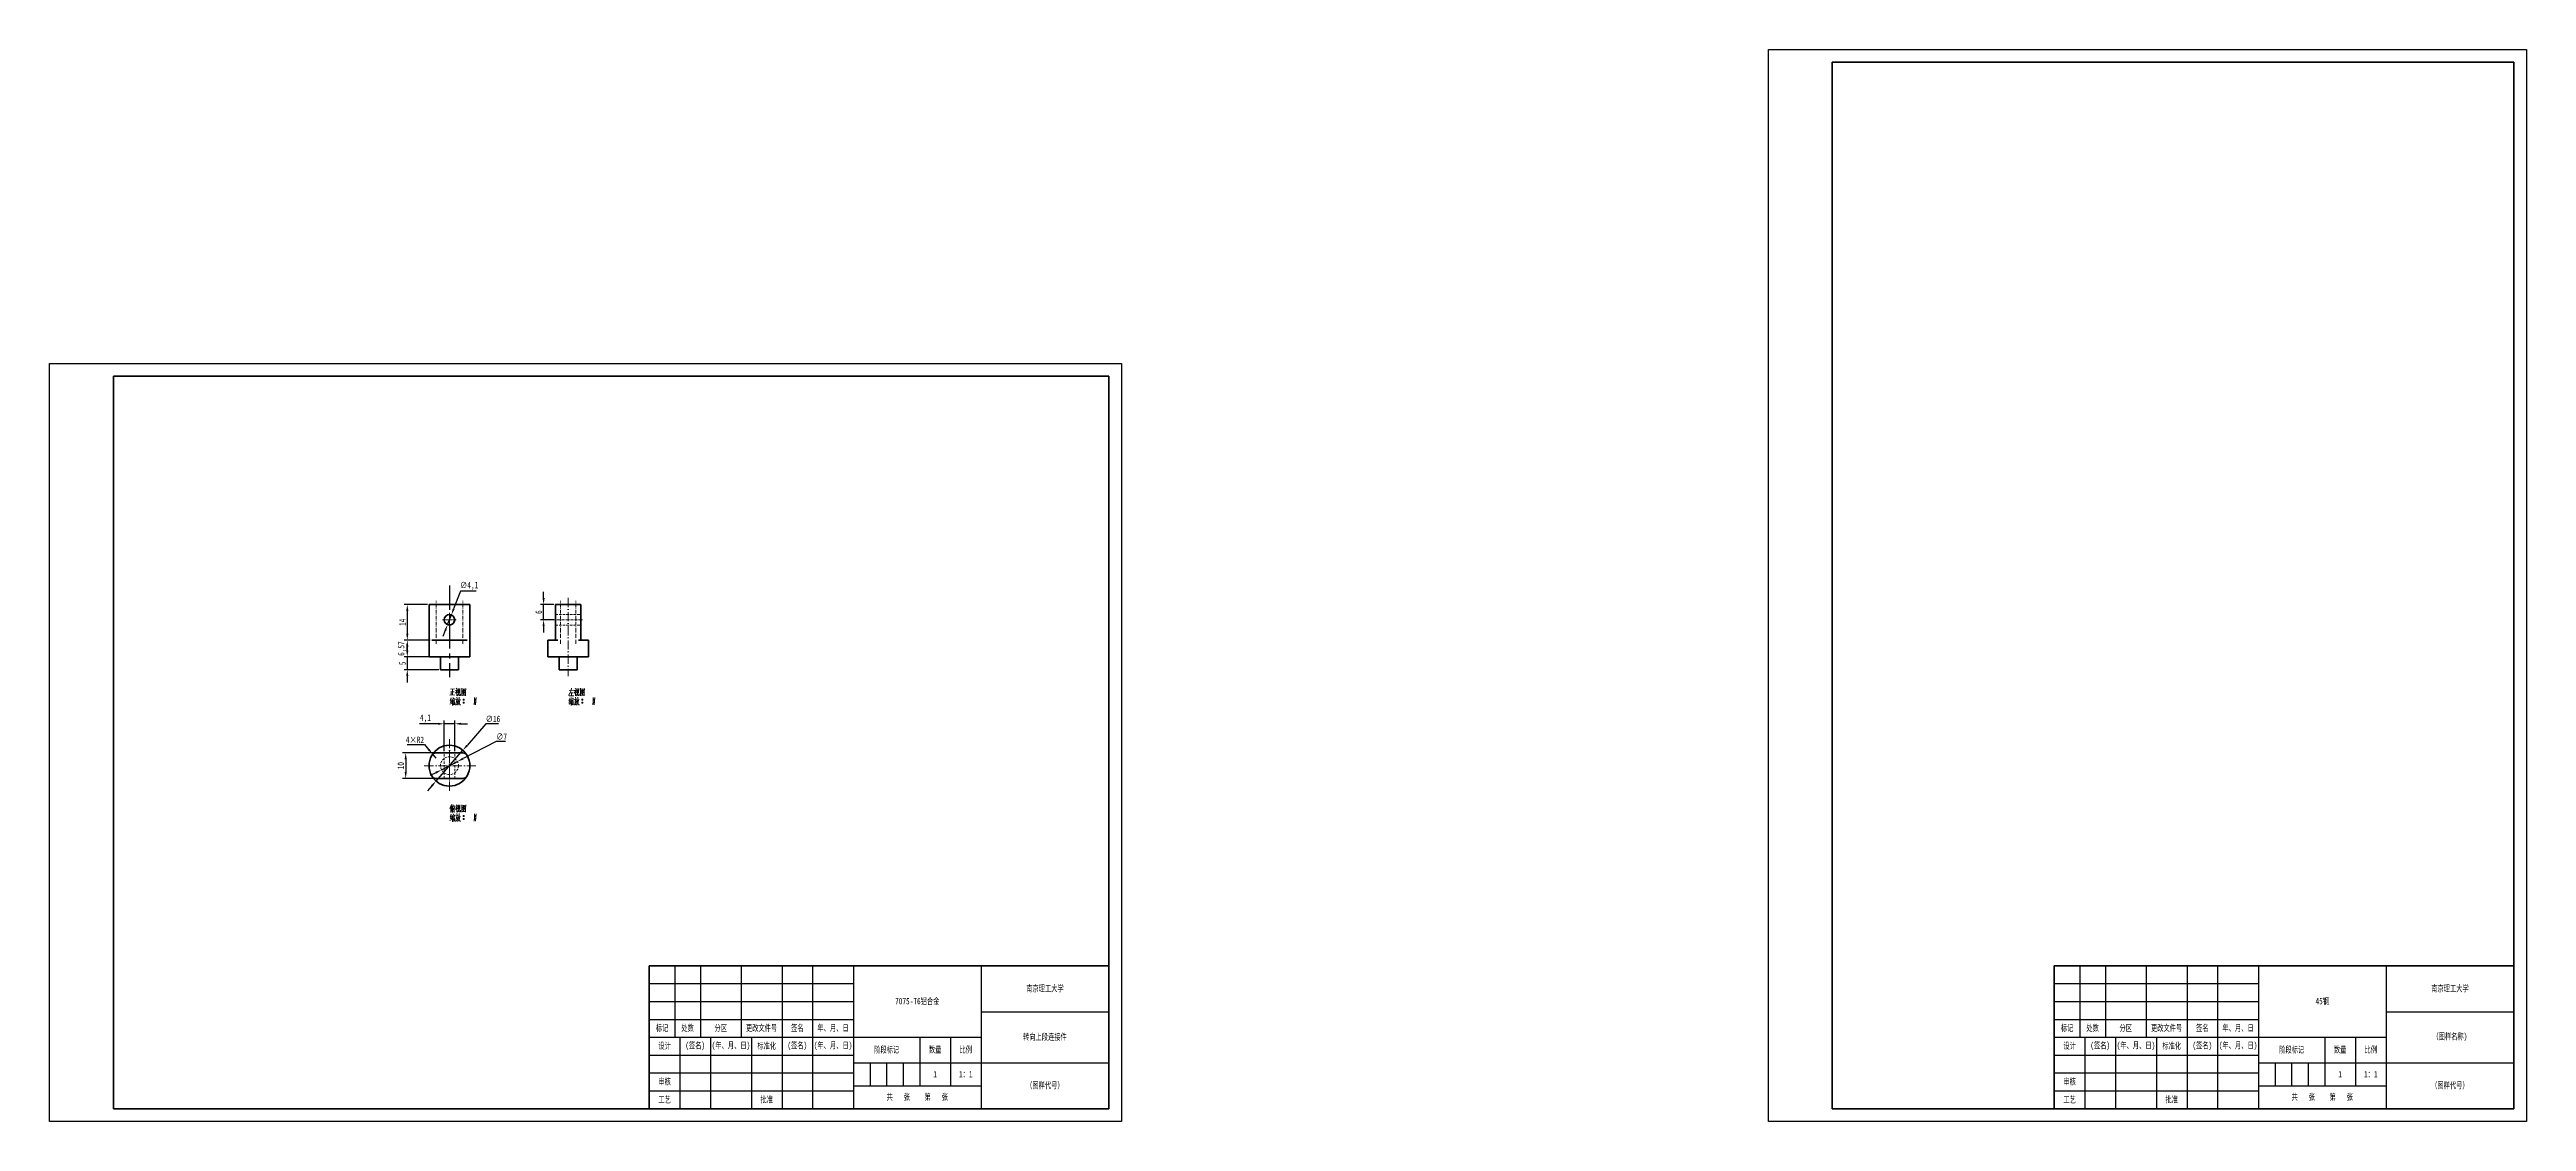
# Model space of a CAD drawing. Header units: millimetres. Extents: x 1050 to 2021, y 766 to 1186.
import ezdxf

# ---------------------------------------------------------------- set-up
doc = ezdxf.new("R2010")
doc.units = ezdxf.units.MM
doc.header["$LTSCALE"] = 0.3
for name, pattern in [('CENTER', [50.8, 31.75, -6.35, 6.35, -6.35]), ('DASHDOT', [18.5, 12, -3, 0.5, -3]), ('DASHED', [19.05, 12.7, -6.35])]:
    doc.linetypes.add(name, pattern=pattern)
for name, color, linetype, lineweight in [('尺寸线', 3, 'Continuous', 25), ('粗实线', 7, 'Continuous', 50), ('细实线', 7, 'Continuous', 25), ('细文本', 7, 'Continuous', 25), ('细点画线', 1, 'CENTER', 25), ('虚线', 2, 'DASHED', 25)]:
    doc.layers.add(name, color=color, linetype=linetype, lineweight=lineweight)
doc.styles.add('NUT Standard', font='simfang.ttf', dxfattribs={"width": 0.7, "height": 2.5})
doc.dimstyles.new('NUT Standard', dxfattribs={"dimtxt": 2.5, "dimasz": 2.5, "dimexe": 1.25, "dimexo": 0.625, "dimtad": 1, "dimtoh": 1, "dimtxsty": 'NUT Standard', "dimcen": 2.5, "dimadec": 0, "dimazin": 0, "dimtfac": 1, "dimtmove": 0, "dimatfit": 3, "dimfxl": 1, "dimarcsym": 0})

# ---------------------------------------------------------------- blocks, each defined once
blk = doc.blocks.new('*D5')
at = {"layer": 'Defpoints', "color": 0, "transparency": 16777216}
for p in [(1190.22, 942.62), (1203.24, 947.62), (1203.24, 942.62)]:
    blk.add_point(p, dxfattribs=at)
at = {"layer": '尺寸线', "color": 0, "lineweight": -2, "transparency": 16777216}
for p, q in [((1190.22, 950.12), (1190.22, 952.62)), ((1202.61, 947.62), (1188.97, 947.62)), ((1202.61, 942.62), (1188.97, 942.62)), ((1190.22, 947.62), (1190.22, 942.62)), ((1190.22, 940.12), (1190.22, 937.62))]:
    blk.add_line(p, q, dxfattribs=at)
at = {"layer": '尺寸线', "color": 0, "transparency": 16777216}
for points in [[(1189.8, 950.12), (1190.63, 950.12), (1190.22, 947.62)], [(1189.8, 940.12), (1190.63, 940.12), (1190.22, 942.62)]]:
    blk.add_solid(points, dxfattribs=at)
at = {"layer": '尺寸线', "color": 0, "transparency": 16777216, "insert": (1188.33, 945.12), "char_height": 2.5, "attachment_point": 5, "rotation": 90, "style": 'NUT Standard'}
blk.add_mtext('5', dxfattribs=at)
blk = doc.blocks.new('*D6')
at = {"layer": 'Defpoints', "color": 0, "transparency": 16777216}
for p in [(1199.81, 954.19), (1190.22, 947.62), (1199.81, 947.62)]:
    blk.add_point(p, dxfattribs=at)
at = {"layer": '尺寸线', "color": 0, "lineweight": -2, "transparency": 16777216}
for p, q in [((1199.18, 954.19), (1188.97, 954.19)), ((1190.22, 951.69), (1190.22, 950.12)), ((1199.18, 947.62), (1188.97, 947.62))]:
    blk.add_line(p, q, dxfattribs=at)
at = {"layer": '尺寸线', "color": 0, "transparency": 16777216}
for points in [[(1189.8, 951.69), (1190.63, 951.69), (1190.22, 954.19)], [(1189.8, 950.12), (1190.63, 950.12), (1190.22, 947.62)]]:
    blk.add_solid(points, dxfattribs=at)
at = {"layer": '尺寸线', "color": 0, "transparency": 16777216, "insert": (1188.15, 950.9), "char_height": 2.5, "attachment_point": 5, "rotation": 90, "style": 'NUT Standard'}
blk.add_mtext('6,57', dxfattribs=at)
blk = doc.blocks.new('*D7')
at = {"layer": 'Defpoints', "color": 0, "transparency": 16777216}
for p in [(1198.74, 968.19), (1190.22, 954.19), (1198.74, 954.19)]:
    blk.add_point(p, dxfattribs=at)
at = {"layer": '尺寸线', "color": 0, "lineweight": -2, "transparency": 16777216}
for p, q in [((1198.11, 968.19), (1188.97, 968.19)), ((1190.22, 965.69), (1190.22, 956.69)), ((1198.11, 954.19), (1188.97, 954.19))]:
    blk.add_line(p, q, dxfattribs=at)
at = {"layer": '尺寸线', "color": 0, "transparency": 16777216}
for points in [[(1189.8, 965.69), (1190.63, 965.69), (1190.22, 968.19)], [(1189.8, 956.69), (1190.63, 956.69), (1190.22, 954.19)]]:
    blk.add_solid(points, dxfattribs=at)
at = {"layer": '尺寸线', "color": 0, "transparency": 16777216, "insert": (1188.34, 961.19), "char_height": 2.5, "attachment_point": 5, "rotation": 90, "style": 'NUT Standard'}
blk.add_mtext('14', dxfattribs=at)
blk = doc.blocks.new('*D8')
at = {"layer": 'Defpoints', "color": 0, "transparency": 16777216}
for p in [(1207.48, 964.1), (1206, 960.28)]:
    blk.add_point(p, dxfattribs=at)
at = {"layer": '尺寸线', "color": 0, "lineweight": -2, "transparency": 16777216}
for p, q in [((1211.07, 973.38), (1208.38, 966.43)), ((1217.2, 973.38), (1211.07, 973.38)), ((1206, 960.28), (1207.48, 964.1)), ((1205.09, 957.95), (1204.19, 955.61))]:
    blk.add_line(p, q, dxfattribs=at)
at = {"layer": '尺寸线', "color": 0, "transparency": 16777216}
for points in [[(1207.99, 966.58), (1208.77, 966.28), (1207.48, 964.1)], [(1204.71, 958.1), (1205.48, 957.8), (1206, 960.28)]]:
    blk.add_solid(points, dxfattribs=at)
at = {"layer": '尺寸线', "color": 0, "transparency": 16777216, "insert": (1214.45, 975.47), "char_height": 2.5, "attachment_point": 5, "style": 'NUT Standard'}
blk.add_mtext('∅4,1', dxfattribs=at)
blk = doc.blocks.new('*D9')
at = {"layer": 'Defpoints', "color": 0, "transparency": 16777216}
for p in [(1243.62, 968.19), (1248.24, 968.19), (1248.24, 962.19)]:
    blk.add_point(p, dxfattribs=at)
at = {"layer": '尺寸线', "color": 0, "lineweight": -2, "transparency": 16777216}
for p, q in [((1243.62, 970.69), (1243.62, 973.19)), ((1247.62, 968.19), (1242.37, 968.19)), ((1247.62, 962.19), (1242.37, 962.19)), ((1243.62, 962.19), (1243.62, 968.19)), ((1243.62, 959.69), (1243.62, 957.19))]:
    blk.add_line(p, q, dxfattribs=at)
at = {"layer": '尺寸线', "color": 0, "transparency": 16777216}
for points in [[(1243.2, 970.69), (1244.04, 970.69), (1243.62, 968.19)], [(1243.2, 959.69), (1244.04, 959.69), (1243.62, 962.19)]]:
    blk.add_solid(points, dxfattribs=at)
at = {"layer": '尺寸线', "color": 0, "transparency": 16777216, "insert": (1241.73, 965.19), "char_height": 2.5, "attachment_point": 5, "rotation": 90, "style": 'NUT Standard'}
blk.add_mtext('6', dxfattribs=at)
blk = doc.blocks.new('*D10')
at = {"layer": 'Defpoints', "color": 0, "transparency": 16777216}
for p in [(1211.99, 911.05), (1201.48, 898.99)]:
    blk.add_point(p, dxfattribs=at)
at = {"layer": '尺寸线', "color": 0, "lineweight": -2, "transparency": 16777216}
for p, q in [((1220.98, 921.37), (1213.63, 912.94)), ((1225.97, 921.37), (1220.98, 921.37)), ((1201.48, 898.99), (1211.99, 911.05)), ((1199.84, 897.11), (1198.2, 895.22))]:
    blk.add_line(p, q, dxfattribs=at)
at = {"layer": '尺寸线', "color": 0, "transparency": 16777216}
for points in [[(1213.32, 913.21), (1213.95, 912.67), (1211.99, 911.05)], [(1199.52, 897.38), (1200.15, 896.83), (1201.48, 898.99)]]:
    blk.add_solid(points, dxfattribs=at)
at = {"layer": '尺寸线', "color": 0, "transparency": 16777216, "insert": (1223.79, 923.34), "char_height": 2.5, "attachment_point": 5, "style": 'NUT Standard'}
blk.add_mtext('∅16', dxfattribs=at)
blk = doc.blocks.new('*D11')
at = {"layer": 'Defpoints', "color": 0, "transparency": 16777216}
for p in [(1203.63, 903.42), (1209.85, 906.63)]:
    blk.add_point(p, dxfattribs=at)
at = {"layer": '尺寸线', "color": 0, "lineweight": -2, "transparency": 16777216}
for p, q in [((1225.01, 914.47), (1212.07, 907.78)), ((1228.7, 914.47), (1225.01, 914.47)), ((1203.63, 903.42), (1209.85, 906.63)), ((1201.41, 902.27), (1199.19, 901.12))]:
    blk.add_line(p, q, dxfattribs=at)
at = {"layer": '尺寸线', "color": 0, "transparency": 16777216}
for points in [[(1201.21, 902.64), (1201.6, 901.9), (1203.63, 903.42)], [(1211.87, 908.15), (1212.26, 907.41), (1209.85, 906.63)]]:
    blk.add_solid(points, dxfattribs=at)
at = {"layer": '尺寸线', "color": 0, "transparency": 16777216, "insert": (1227.17, 916.43), "char_height": 2.5, "attachment_point": 5, "style": 'NUT Standard'}
blk.add_mtext('∅7', dxfattribs=at)
blk = doc.blocks.new('*D12')
at = {"layer": 'Defpoints', "color": 0, "transparency": 16777216}
for p in [(1204.69, 921.43), (1204.69, 910.02), (1208.79, 910.02)]:
    blk.add_point(p, dxfattribs=at)
at = {"layer": '尺寸线', "color": 0, "lineweight": -2, "transparency": 16777216}
for p, q in [((1204.69, 910.65), (1204.69, 922.68)), ((1208.79, 910.65), (1208.79, 922.68)), ((1202.19, 921.43), (1194.95, 921.43)), ((1208.79, 921.43), (1204.69, 921.43)), ((1211.29, 921.43), (1213.79, 921.43))]:
    blk.add_line(p, q, dxfattribs=at)
at = {"layer": '尺寸线', "color": 0, "transparency": 16777216}
for points in [[(1202.19, 921.85), (1202.19, 921.02), (1204.69, 921.43)], [(1211.29, 921.85), (1211.29, 921.02), (1208.79, 921.43)]]:
    blk.add_solid(points, dxfattribs=at)
at = {"layer": '尺寸线', "color": 0, "transparency": 16777216, "insert": (1197.32, 923.5), "char_height": 2.5, "attachment_point": 5, "style": 'NUT Standard'}
blk.add_mtext('4,1', dxfattribs=at)
blk = doc.blocks.new('*D13')
at = {"layer": 'Defpoints', "color": 0, "transparency": 16777216}
for p in [(1200.22, 909.52), (1201.54, 908.02)]:
    blk.add_point(p, dxfattribs=at)
at = {"layer": '尺寸线', "color": 0, "lineweight": -2, "transparency": 16777216}
for p, q in [((1190.14, 913.28), (1196.92, 913.28)), ((1196.92, 913.28), (1198.57, 911.4)), ((1201.54, 908.02), (1200.22, 909.52))]:
    blk.add_line(p, q, dxfattribs=at)
at = {"layer": '尺寸线', "color": 0, "transparency": 16777216}
blk.add_solid([(1198.88, 911.68), (1198.25, 911.13), (1200.22, 909.52)], dxfattribs=at)
at = {"layer": '尺寸线', "color": 0, "transparency": 16777216, "insert": (1193.22, 915.15), "char_height": 2.5, "attachment_point": 5, "style": 'NUT Standard'}
blk.add_mtext('4×R2', dxfattribs=at)
blk = doc.blocks.new('*D14')
at = {"layer": 'Defpoints', "color": 0, "transparency": 16777216}
for p in [(1206.74, 910.02), (1189.59, 900.02), (1206.74, 900.02)]:
    blk.add_point(p, dxfattribs=at)
at = {"layer": '尺寸线', "color": 0, "lineweight": -2, "transparency": 16777216}
for p, q in [((1206.11, 910.02), (1188.34, 910.02)), ((1189.59, 907.52), (1189.59, 902.52)), ((1206.11, 900.02), (1188.34, 900.02))]:
    blk.add_line(p, q, dxfattribs=at)
at = {"layer": '尺寸线', "color": 0, "transparency": 16777216}
for points in [[(1189.17, 907.52), (1190.01, 907.52), (1189.59, 910.02)], [(1189.17, 902.52), (1190.01, 902.52), (1189.59, 900.02)]]:
    blk.add_solid(points, dxfattribs=at)
at = {"layer": '尺寸线', "color": 0, "transparency": 16777216, "insert": (1187.7, 905.02), "char_height": 2.5, "attachment_point": 5, "rotation": 90, "style": 'NUT Standard'}
blk.add_mtext('10', dxfattribs=at)

msp = doc.modelspace()

# ---------------------------------------------------------------- linework, layer by layer
for p, q in [((1723.555, 765.619), (1723.555, 1185.619)), ((1723.555, 1185.619), (2020.555, 1185.619)), ((2020.555, 1185.619), (2020.555, 765.619)), ((1050.042, 1062.619), (1470.042, 1062.619)), ((1050.042, 765.619), (1050.042, 1062.619)), ((1470.042, 1062.619), (1470.042, 765.619)), ((2015.555, 854.619), (2015.555, 770.619)), ((1470.042, 765.619), (1050.042, 765.619)), ((2020.555, 765.619), (1723.555, 765.619))]:
    msp.add_line(p, q)
at = {"color": 7, "lineweight": 35}
for p, q in [((1199.808, 968.19), (1198.736, 968.19)), ((1198.736, 954.19), (1198.736, 968.19)), ((1201.54, 968.19), (1199.808, 968.19)), ((1211.932, 968.19), (1201.54, 968.19)), ((1213.664, 968.19), (1211.932, 968.19)), ((1214.736, 968.19), (1213.664, 968.19)), ((1214.736, 954.19), (1214.736, 968.19)), ((1248.241, 954.19), (1248.241, 968.19)), ((1249.241, 968.19), (1248.241, 968.19)), ((1257.241, 968.19), (1249.241, 968.19)), ((1258.241, 968.19), (1257.241, 968.19)), ((1258.241, 954.19), (1258.241, 968.19)), ((1198.736, 954.19), (1198.736, 947.617)), ((1199.808, 954.19), (1213.664, 954.19)), ((1214.736, 954.19), (1214.736, 947.617)), ((1245.241, 954.19), (1249.241, 954.19)), ((1245.241, 947.617), (1245.241, 954.19)), ((1257.241, 954.19), (1261.241, 954.19)), ((1261.241, 947.617), (1261.241, 954.19)), ((1214.736, 947.617), (1198.736, 947.617)), ((1203.236, 947.617), (1203.236, 942.617)), ((1203.236, 942.617), (1210.236, 942.617)), ((1210.236, 947.617), (1210.236, 942.617)), ((1253.241, 947.617), (1245.241, 947.617)), ((1249.741, 947.617), (1249.741, 942.617)), ((1249.741, 942.617), (1253.241, 942.617)), ((1261.241, 947.617), (1253.241, 947.617)), ((1253.241, 942.617), (1256.741, 942.617)), ((1256.741, 947.617), (1256.741, 942.617)), ((1211.932, 910.022), (1201.54, 910.022)), ((1211.932, 900.022), (1201.54, 900.022))]:
    msp.add_line(p, q, dxfattribs=at)
at = {"color": 7, "lineweight": 13}
for points in [[(1206.911, 932.642), (1208.871, 932.747)], [(1207.191, 935.057), (1208.696, 935.127)], [(1207.471, 934.252), (1207.471, 932.677)], [(1207.961, 935.057), (1207.961, 933.902), (1207.961, 932.712)], [(1207.961, 933.937), (1208.591, 934.007)], [(1208.171, 931.767), (1208.346, 931.382)], [(1209.781, 934.672), (1209.606, 934.182), (1209.116, 933.447)], [(1209.151, 934.462), (1209.711, 934.532)], [(1209.431, 935.337), (1209.711, 934.917)], [(1209.606, 934.182), (1209.606, 932.397)], [(1209.606, 934.007), (1209.921, 933.692)], [(1209.641, 931.837), (1209.746, 931.277)], [(1209.711, 932.397), (1209.991, 932.677)], [(1209.991, 932.677), (1210.236, 933.027)], [(1210.201, 935.302), (1210.201, 933.622)], [(1210.866, 935.127), (1210.201, 935.057)], [(1210.411, 933.657), (1210.236, 933.027)], [(1210.516, 934.707), (1210.411, 933.657)], [(1210.551, 931.872), (1210.481, 931.137)], [(1210.551, 932.677), (1210.551, 933.762)], [(1210.691, 932.572), (1210.551, 932.677)], [(1211.111, 932.572), (1210.691, 932.572)], [(1210.796, 933.552), (1210.866, 935.232)], [(1211.111, 933.202), (1211.111, 932.572)], [(1211.636, 935.337), (1211.636, 933.867), (1211.636, 932.362)], [(1211.636, 935.302), (1211.636, 933.902), (1211.636, 932.502)], [(1213.106, 935.162), (1211.636, 935.022)], [(1211.636, 932.607), (1213.001, 932.712)], [(1211.706, 933.412), (1212.196, 933.832)], [(1212.406, 934.882), (1211.846, 934.077)], [(1212.161, 934.322), (1212.861, 933.587)], [(1212.161, 933.237), (1212.511, 932.852)], [(1212.196, 934.532), (1212.651, 934.602)], [(1212.196, 933.832), (1212.406, 934.112)], [(1212.266, 933.622), (1212.511, 933.342)], [(1212.406, 934.112), (1212.756, 934.742)], [(1212.861, 933.587), (1213.036, 933.622)], [(1213.071, 932.432), (1213.071, 932.537), (1213.001, 932.712)], [(1213.071, 932.537), (1213.071, 933.902), (1213.106, 935.302)], [(1216.606, 931.697), (1216.501, 930.297), (1216.396, 928.897)], [(1217.201, 931.697), (1217.096, 930.297), (1216.991, 928.897)], [(1253.941, 933.447), (1253.381, 932.572)], [(1253.591, 934.427), (1255.411, 934.567)], [(1253.696, 932.327), (1255.411, 932.432)], [(1254.396, 934.497), (1253.941, 933.447)], [(1254.081, 933.517), (1255.166, 933.622)], [(1254.606, 935.442), (1254.396, 934.497)], [(1254.606, 933.552), (1254.571, 932.362)], [(1254.676, 931.767), (1254.851, 931.382)], [(1256.286, 934.672), (1256.111, 934.182), (1255.621, 933.447)], [(1255.656, 934.462), (1256.216, 934.532)], [(1255.936, 935.337), (1256.216, 934.917)], [(1256.111, 934.182), (1256.111, 932.397)], [(1256.111, 934.007), (1256.426, 933.692)], [(1256.146, 931.837), (1256.251, 931.277)], [(1256.216, 932.397), (1256.496, 932.677)], [(1256.496, 932.677), (1256.741, 933.027)], [(1256.706, 935.302), (1256.706, 933.622)], [(1257.371, 935.127), (1256.706, 935.057)], [(1256.916, 933.657), (1256.741, 933.027)], [(1257.021, 934.707), (1256.916, 933.657)], [(1257.056, 931.872), (1256.986, 931.137)], [(1257.056, 932.677), (1257.056, 933.762)], [(1257.196, 932.572), (1257.056, 932.677)], [(1257.616, 932.572), (1257.196, 932.572)], [(1257.301, 933.552), (1257.371, 935.232)], [(1257.616, 933.202), (1257.616, 932.572)], [(1258.141, 935.337), (1258.141, 933.867), (1258.141, 932.362)], [(1258.141, 935.302), (1258.141, 933.902), (1258.141, 932.502)], [(1259.611, 935.162), (1258.141, 935.022)], [(1258.141, 932.607), (1259.506, 932.712)], [(1258.211, 933.412), (1258.701, 933.832)], [(1258.911, 934.882), (1258.351, 934.077)], [(1258.666, 934.322), (1259.366, 933.587)], [(1258.666, 933.237), (1259.016, 932.852)], [(1258.701, 934.532), (1259.156, 934.602)], [(1258.701, 933.832), (1258.911, 934.112)], [(1258.771, 933.622), (1259.016, 933.342)], [(1258.911, 934.112), (1259.261, 934.742)], [(1259.366, 933.587), (1259.541, 933.622)], [(1259.576, 932.432), (1259.576, 932.537), (1259.506, 932.712)], [(1259.576, 932.537), (1259.576, 933.902), (1259.611, 935.302)], [(1263.111, 931.697), (1263.006, 930.297), (1262.901, 928.897)], [(1263.706, 931.697), (1263.601, 930.297), (1263.496, 928.897)], [(1206.946, 929.142), (1207.646, 929.527)], [(1207.401, 930.577), (1206.981, 930.437)], [(1207.471, 931.592), (1207.016, 930.507)], [(1207.051, 929.807), (1207.576, 929.982)], [(1207.541, 930.822), (1207.086, 929.807)], [(1207.856, 930.297), (1207.541, 929.807)], [(1207.786, 931.277), (1207.681, 930.717)], [(1207.786, 931.137), (1208.836, 931.277)], [(1208.031, 930.857), (1207.856, 930.297)], [(1207.891, 930.367), (1207.891, 928.652)], [(1208.101, 930.577), (1208.801, 930.682)], [(1208.171, 930.157), (1208.206, 928.757)], [(1208.171, 930.052), (1208.696, 930.122)], [(1208.206, 929.492), (1208.591, 929.562)], [(1208.661, 929.002), (1208.241, 928.932)], [(1208.416, 930.612), (1208.346, 930.052)], [(1208.731, 930.227), (1208.661, 928.827)], [(1208.871, 931.382), (1208.731, 930.927)], [(1209.641, 930.997), (1209.536, 930.087), (1209.431, 929.667), (1209.116, 928.792)], [(1209.151, 930.927), (1210.201, 931.067)], [(1209.956, 930.507), (1209.851, 929.667), (1209.711, 928.827), (1209.501, 929.107)], [(1209.571, 930.332), (1209.956, 930.402)], [(1210.341, 929.247), (1209.956, 928.722)], [(1210.341, 930.507), (1210.166, 929.947)], [(1210.271, 930.262), (1210.831, 928.827)], [(1210.481, 931.137), (1210.341, 930.507)], [(1210.621, 929.877), (1210.341, 929.247)], [(1210.411, 930.752), (1211.111, 930.892)], [(1210.831, 930.822), (1210.621, 929.877)], [(1210.831, 928.827), (1211.146, 928.827)], [(1212.161, 930.962), (1212.546, 930.962)], [(1212.161, 929.702), (1212.546, 929.702)], [(1212.196, 931.067), (1212.511, 931.067)], [(1212.196, 930.822), (1212.511, 930.822)], [(1212.196, 929.807), (1212.511, 929.807)], [(1212.196, 929.562), (1212.511, 929.562)], [(1216.606, 930.962), (1216.991, 930.962)], [(1216.606, 929.702), (1216.991, 929.702)], [(1216.641, 931.067), (1216.956, 931.067)], [(1216.641, 930.822), (1216.956, 930.822)], [(1216.641, 929.807), (1216.956, 929.807)], [(1216.641, 929.562), (1216.956, 929.562)], [(1253.451, 929.142), (1254.151, 929.527)], [(1253.906, 930.577), (1253.486, 930.437)], [(1253.976, 931.592), (1253.521, 930.507)], [(1253.556, 929.807), (1254.081, 929.982)], [(1254.046, 930.822), (1253.591, 929.807)], [(1254.361, 930.297), (1254.046, 929.807)], [(1254.291, 931.277), (1254.186, 930.717)], [(1254.291, 931.137), (1255.341, 931.277)], [(1254.536, 930.857), (1254.361, 930.297)], [(1254.396, 930.367), (1254.396, 928.652)], [(1254.606, 930.577), (1255.306, 930.682)], [(1254.676, 930.157), (1254.711, 928.757)], [(1254.676, 930.052), (1255.201, 930.122)], [(1254.711, 929.492), (1255.096, 929.562)], [(1255.166, 929.002), (1254.746, 928.932)], [(1254.921, 930.612), (1254.851, 930.052)], [(1255.236, 930.227), (1255.166, 928.827)], [(1255.376, 931.382), (1255.236, 930.927)], [(1256.146, 930.997), (1256.041, 930.087), (1255.936, 929.667), (1255.621, 928.792)], [(1255.656, 930.927), (1256.706, 931.067)], [(1256.461, 930.507), (1256.356, 929.667), (1256.216, 928.827), (1256.006, 929.107)], [(1256.076, 930.332), (1256.461, 930.402)], [(1256.846, 929.247), (1256.461, 928.722)], [(1256.846, 930.507), (1256.671, 929.947)], [(1256.776, 930.262), (1257.336, 928.827)], [(1256.986, 931.137), (1256.846, 930.507)], [(1257.126, 929.877), (1256.846, 929.247)], [(1256.916, 930.752), (1257.616, 930.892)], [(1257.336, 930.822), (1257.126, 929.877)], [(1257.336, 928.827), (1257.651, 928.827)], [(1258.666, 930.962), (1259.051, 930.962)], [(1258.666, 929.702), (1259.051, 929.702)], [(1258.701, 931.067), (1259.016, 931.067)], [(1258.701, 930.822), (1259.016, 930.822)], [(1258.701, 929.807), (1259.016, 929.807)], [(1258.701, 929.562), (1259.016, 929.562)], [(1263.111, 930.962), (1263.496, 930.962)], [(1263.111, 929.702), (1263.496, 929.702)], [(1263.146, 931.067), (1263.461, 931.067)], [(1263.146, 930.822), (1263.461, 930.822)], [(1263.146, 929.807), (1263.461, 929.807)], [(1263.146, 929.562), (1263.461, 929.562)], [(1207.541, 889.847), (1206.841, 888.237)], [(1206.946, 883.547), (1207.646, 883.932)], [(1207.401, 884.982), (1206.981, 884.842)], [(1207.471, 885.997), (1207.016, 884.912)], [(1207.051, 884.212), (1207.576, 884.387)], [(1207.541, 885.227), (1207.086, 884.212)], [(1207.296, 889.182), (1207.296, 887.957), (1207.296, 886.697)], [(1207.576, 887.432), (1207.401, 886.802)], [(1207.856, 884.702), (1207.541, 884.212)], [(1207.681, 888.062), (1207.576, 887.432)], [(1207.716, 889.357), (1207.681, 888.062)], [(1207.786, 885.682), (1207.681, 885.122)], [(1207.716, 889.112), (1208.836, 889.287)], [(1207.996, 888.482), (1207.751, 888.027)], [(1207.786, 885.542), (1208.836, 885.682)], [(1208.031, 885.262), (1207.856, 884.702)], [(1207.891, 884.772), (1207.891, 883.057)], [(1208.101, 889.007), (1207.996, 888.482)], [(1207.996, 888.482), (1207.996, 886.732)], [(1208.101, 889.812), (1208.311, 889.322)], [(1208.101, 888.307), (1208.906, 888.447)], [(1208.101, 884.982), (1208.801, 885.087)], [(1208.171, 888.062), (1208.311, 887.642)], [(1208.171, 886.172), (1208.346, 885.787)], [(1208.171, 884.562), (1208.206, 883.162)], [(1208.171, 884.457), (1208.696, 884.527)], [(1208.206, 883.897), (1208.591, 883.967)], [(1208.661, 883.407), (1208.241, 883.337)], [(1208.556, 886.697), (1208.276, 887.152)], [(1208.416, 885.017), (1208.346, 884.457)], [(1208.556, 889.112), (1208.556, 887.922), (1208.556, 886.697)], [(1208.731, 884.632), (1208.661, 883.232)], [(1208.871, 885.787), (1208.731, 885.332)], [(1209.781, 889.077), (1209.606, 888.587), (1209.116, 887.852)], [(1209.641, 885.402), (1209.536, 884.492), (1209.431, 884.072), (1209.116, 883.197)], [(1209.151, 888.867), (1209.711, 888.937)], [(1209.151, 885.332), (1210.201, 885.472)], [(1209.431, 889.742), (1209.711, 889.322)], [(1209.956, 884.912), (1209.851, 884.072), (1209.711, 883.232), (1209.501, 883.512)], [(1209.571, 884.737), (1209.956, 884.807)], [(1209.606, 888.587), (1209.606, 886.802)], [(1209.606, 888.412), (1209.921, 888.097)], [(1209.641, 886.242), (1209.746, 885.682)], [(1209.711, 886.802), (1209.991, 887.082)], [(1210.341, 883.652), (1209.956, 883.127)], [(1209.991, 887.082), (1210.236, 887.432)], [(1210.341, 884.912), (1210.166, 884.352)], [(1210.201, 889.707), (1210.201, 888.027)], [(1210.866, 889.532), (1210.201, 889.462)], [(1210.411, 888.062), (1210.236, 887.432)], [(1210.271, 884.667), (1210.831, 883.232)], [(1210.481, 885.542), (1210.341, 884.912)], [(1210.621, 884.282), (1210.341, 883.652)], [(1210.516, 889.112), (1210.411, 888.062)], [(1210.411, 885.157), (1211.111, 885.297)], [(1210.551, 886.277), (1210.481, 885.542)], [(1210.551, 887.082), (1210.551, 888.167)], [(1210.691, 886.977), (1210.551, 887.082)], [(1210.831, 885.227), (1210.621, 884.282)], [(1211.111, 886.977), (1210.691, 886.977)], [(1210.796, 887.957), (1210.866, 889.637)], [(1210.831, 883.232), (1211.146, 883.232)], [(1211.111, 887.607), (1211.111, 886.977)], [(1211.636, 889.742), (1211.636, 888.272), (1211.636, 886.767)], [(1211.636, 889.707), (1211.636, 888.307), (1211.636, 886.907)], [(1213.106, 889.567), (1211.636, 889.427)], [(1211.636, 887.012), (1213.001, 887.117)], [(1211.706, 887.817), (1212.196, 888.237)], [(1212.406, 889.287), (1211.846, 888.482)], [(1212.161, 888.727), (1212.861, 887.992)], [(1212.161, 887.642), (1212.511, 887.257)], [(1212.161, 885.367), (1212.546, 885.367)], [(1212.161, 884.107), (1212.546, 884.107)], [(1212.196, 888.937), (1212.651, 889.007)], [(1212.196, 888.237), (1212.406, 888.517)], [(1212.196, 885.472), (1212.511, 885.472)], [(1212.196, 885.227), (1212.511, 885.227)], [(1212.196, 884.212), (1212.511, 884.212)], [(1212.196, 883.967), (1212.511, 883.967)], [(1212.266, 888.027), (1212.511, 887.747)], [(1212.406, 888.517), (1212.756, 889.147)], [(1212.861, 887.992), (1213.036, 888.027)], [(1213.071, 886.837), (1213.071, 886.942), (1213.001, 887.117)], [(1213.071, 886.942), (1213.071, 888.307), (1213.106, 889.707)], [(1216.606, 886.102), (1216.501, 884.702), (1216.396, 883.302)], [(1216.606, 885.367), (1216.991, 885.367)], [(1216.606, 884.107), (1216.991, 884.107)], [(1216.641, 885.472), (1216.956, 885.472)], [(1216.641, 885.227), (1216.956, 885.227)], [(1216.641, 884.212), (1216.956, 884.212)], [(1216.641, 883.967), (1216.956, 883.967)], [(1217.201, 886.102), (1217.096, 884.702), (1216.991, 883.302)]]:
    msp.add_lwpolyline(points, dxfattribs=at)
for points in [[(1212.266, 930.752), (1212.441, 930.752), (1212.546, 930.857), (1212.546, 931.032), (1212.441, 931.137), (1212.266, 931.137), (1212.161, 931.032), (1212.161, 930.857)], [(1212.266, 929.492), (1212.441, 929.492), (1212.546, 929.597), (1212.546, 929.772), (1212.441, 929.877), (1212.266, 929.877), (1212.161, 929.772), (1212.161, 929.597)], [(1216.711, 930.752), (1216.886, 930.752), (1216.991, 930.857), (1216.991, 931.032), (1216.886, 931.137), (1216.711, 931.137), (1216.606, 931.032), (1216.606, 930.857)], [(1216.711, 929.492), (1216.886, 929.492), (1216.991, 929.597), (1216.991, 929.772), (1216.886, 929.877), (1216.711, 929.877), (1216.606, 929.772), (1216.606, 929.597)], [(1258.771, 930.752), (1258.946, 930.752), (1259.051, 930.857), (1259.051, 931.032), (1258.946, 931.137), (1258.771, 931.137), (1258.666, 931.032), (1258.666, 930.857)], [(1258.771, 929.492), (1258.946, 929.492), (1259.051, 929.597), (1259.051, 929.772), (1258.946, 929.877), (1258.771, 929.877), (1258.666, 929.772), (1258.666, 929.597)], [(1263.216, 930.752), (1263.391, 930.752), (1263.496, 930.857), (1263.496, 931.032), (1263.391, 931.137), (1263.216, 931.137), (1263.111, 931.032), (1263.111, 930.857)], [(1263.216, 929.492), (1263.391, 929.492), (1263.496, 929.597), (1263.496, 929.772), (1263.391, 929.877), (1263.216, 929.877), (1263.111, 929.772), (1263.111, 929.597)], [(1212.266, 885.157), (1212.441, 885.157), (1212.546, 885.262), (1212.546, 885.437), (1212.441, 885.542), (1212.266, 885.542), (1212.161, 885.437), (1212.161, 885.262)], [(1212.266, 883.897), (1212.441, 883.897), (1212.546, 884.002), (1212.546, 884.177), (1212.441, 884.282), (1212.266, 884.282), (1212.161, 884.177), (1212.161, 884.002)], [(1216.711, 885.157), (1216.886, 885.157), (1216.991, 885.262), (1216.991, 885.437), (1216.886, 885.542), (1216.711, 885.542), (1216.606, 885.437), (1216.606, 885.262)], [(1216.711, 883.897), (1216.886, 883.897), (1216.991, 884.002), (1216.991, 884.177), (1216.886, 884.282), (1216.711, 884.282), (1216.606, 884.177), (1216.606, 884.002)]]:
    msp.add_lwpolyline(points, close=True, dxfattribs=at)
at = {"color": 7, "lineweight": 35}
msp.add_circle((1206.736, 962.19), 2.05, dxfattribs=at)
for centre, radius, start, end in [((1206.736, 905.022), 8, 30.000001, 149.999997), ((1206.736, 905.022), 8, 149.999997, 210.000003), ((1201.54, 908.022), 2, 90.000003, 149.999997), ((1211.932, 908.022), 2, 30.000001, 90.000003), ((1206.736, 905.022), 8, 329.999999, 30.000001), ((1206.736, 905.022), 8, 210.000003, 329.999999), ((1201.54, 902.022), 2, 210.000003, 269.999997), ((1211.932, 902.022), 2, 269.999997, 329.999999)]:
    msp.add_arc(centre, radius, start, end, dxfattribs=at)
at = {"layer": '粗实线'}
for p, q in [((1748.555, 770.619), (1748.555, 1180.619)), ((1748.555, 1180.619), (2015.555, 1180.619)), ((2015.555, 1180.619), (2015.555, 770.619)), ((1075.042, 770.619), (1075.042, 1057.619)), ((1075.042, 1057.619), (1465.042, 1057.619)), ((1465.042, 1057.619), (1465.042, 770.619)), ((1285.042, 826.619), (1465.042, 826.619)), ((1285.042, 770.619), (1285.042, 826.619)), ((1835.555, 826.619), (2015.555, 826.619)), ((1835.555, 770.619), (1835.555, 826.619)), ((1465.042, 770.619), (1075.042, 770.619)), ((1285.042, 770.619), (1465.042, 770.619)), ((2015.555, 770.619), (1748.555, 770.619))]:
    msp.add_line(p, q, dxfattribs=at)
at = {"layer": '细实线'}
for p, q in [((1295.042, 826.619), (1295.042, 798.619)), ((1305.042, 826.619), (1305.042, 798.619)), ((1321.042, 826.619), (1321.042, 798.619)), ((1337.042, 826.619), (1337.042, 798.619)), ((1349.042, 826.619), (1349.042, 798.619)), ((1365.042, 826.619), (1365.042, 770.619)), ((1415.042, 826.619), (1415.042, 770.619)), ((1845.555, 826.619), (1845.555, 798.619)), ((1855.555, 826.619), (1855.555, 798.619)), ((1871.555, 826.619), (1871.555, 798.619)), ((1887.555, 826.619), (1887.555, 798.619)), ((1899.555, 826.619), (1899.555, 798.619)), ((1915.555, 826.619), (1915.555, 770.619)), ((1965.555, 826.619), (1965.555, 770.619)), ((1285.042, 819.619), (1365.042, 819.619)), ((1835.555, 819.619), (1915.555, 819.619)), ((1285.042, 812.619), (1365.042, 812.619)), ((1285.042, 805.619), (1365.042, 805.619)), ((1415.042, 808.619), (1465.042, 808.619)), ((1835.555, 812.619), (1915.555, 812.619)), ((1835.555, 805.619), (1915.555, 805.619)), ((1965.555, 808.619), (2015.555, 808.619)), ((1285.042, 798.619), (1415.042, 798.619)), ((1297.042, 798.619), (1297.042, 770.619)), ((1309.042, 798.619), (1309.042, 770.619)), ((1325.042, 798.619), (1325.042, 770.619)), ((1337.042, 798.619), (1337.042, 770.619)), ((1349.042, 798.619), (1349.042, 770.619)), ((1391.042, 798.619), (1391.042, 779.619)), ((1403.042, 798.619), (1403.042, 779.619)), ((1835.555, 798.619), (1965.555, 798.619)), ((1847.555, 798.619), (1847.555, 770.619)), ((1859.555, 798.619), (1859.555, 770.619)), ((1875.555, 798.619), (1875.555, 770.619)), ((1887.555, 798.619), (1887.555, 770.619)), ((1899.555, 798.619), (1899.555, 770.619)), ((1941.555, 798.619), (1941.555, 779.619)), ((1953.555, 798.619), (1953.555, 779.619)), ((1285.042, 791.619), (1365.042, 791.619)), ((1365.042, 788.619), (1465.042, 788.619)), ((1371.542, 788.619), (1371.542, 779.619)), ((1378.042, 788.619), (1378.042, 779.619)), ((1384.542, 788.619), (1384.542, 779.619)), ((1835.555, 791.619), (1915.555, 791.619)), ((1915.555, 788.619), (2015.555, 788.619)), ((1922.055, 788.619), (1922.055, 779.619)), ((1928.555, 788.619), (1928.555, 779.619)), ((1935.055, 788.619), (1935.055, 779.619)), ((1285.042, 784.619), (1365.042, 784.619)), ((1285.042, 777.619), (1365.042, 777.619)), ((1365.042, 779.619), (1415.042, 779.619)), ((1835.555, 784.619), (1915.555, 784.619)), ((1835.555, 777.619), (1915.555, 777.619)), ((1915.555, 779.619), (1965.555, 779.619))]:
    msp.add_line(p, q, dxfattribs=at)
at = {"layer": '细点画线'}
msp.add_line((1206.736, 975.639), (1206.692, 939.761), dxfattribs=at)
at = {"layer": '细点画线', "linetype": 'DASHDOT', "lineweight": 13}
for p, q in [((1253.241, 970.747), (1253.241, 940.06)), ((1206.736, 915.422), (1206.736, 894.622)), ((1217.136, 905.022), (1196.336, 905.022))]:
    msp.add_line(p, q, dxfattribs=at)
at = {"layer": '细点画线', "linetype": 'DASHDOT', "lineweight": 13, "ltscale": 0.42}
for p, q in [((1201.54, 952.79), (1201.54, 969.59)), ((1211.932, 952.79), (1211.932, 969.59)), ((1250.241, 952.79), (1250.241, 969.59)), ((1256.241, 952.79), (1256.241, 969.59))]:
    msp.add_line(p, q, dxfattribs=at)
at = {"layer": '细点画线', "linetype": 'DASHDOT', "lineweight": 13, "ltscale": 0.13325}
for p, q in [((1209.401, 962.19), (1204.071, 962.19)), ((1206.736, 964.855), (1206.736, 959.525))]:
    msp.add_line(p, q, dxfattribs=at)
at = {"layer": '细点画线', "linetype": 'DASHDOT', "lineweight": 13, "ltscale": 0.3}
msp.add_line((1247.241, 962.19), (1259.241, 962.19), dxfattribs=at)
at = {"layer": '细点画线', "linetype": 'DASHDOT', "lineweight": 13, "ltscale": 0.300015}
msp.add_line((1206.736, 911.022), (1206.736, 899.022), dxfattribs=at)
at = {"layer": '虚线', "linetype": 'DASHED', "lineweight": 13, "ltscale": 0.25}
for p, q in [((1248.241, 964.24), (1258.241, 964.24)), ((1248.241, 960.14), (1258.241, 960.14)), ((1204.686, 900.022), (1204.686, 910.022)), ((1208.786, 900.022), (1208.786, 910.022))]:
    msp.add_line(p, q, dxfattribs=at)
at = {"layer": '虚线', "linetype": 'DASHED', "lineweight": 13, "ltscale": 0.233333}
msp.add_circle((1206.736, 905.022), 3.5, dxfattribs=at)

# ---------------------------------------------------------------- texts
at = {"layer": '粗实线', "char_height": 2.5, "attachment_point": 5, "style": 'NUT Standard'}
for s, insert in [('\\pxqc;{\\fFangSong|b0|i0|c134|p49;1}', (1397.042, 784.119)), ('\\pxqc;{\\fFangSong|b0|i0|c134|p49;1：1}', (1409.042, 784.119)), ('\\pxqc;{\\fFangSong|b0|i0|c134|p49;1}', (1947.555, 784.119)), ('\\pxqc;{\\fFangSong|b0|i0|c134|p49;1：1}', (1959.555, 784.119))]:
    msp.add_mtext_dynamic_manual_height_columns(s, width=12, gutter_width=12.5, heights=[0], dxfattribs=dict(at, insert=insert))
at = {"layer": '粗实线', "char_height": 2.5, "width": 12, "attachment_point": 5, "style": 'NUT Standard'}
for s, insert in [('工艺', (1841.555, 774.119)), ('批准', (1881.555, 774.119))]:
    msp.add_mtext(s, dxfattribs=dict(at, insert=insert))
at = {"layer": '细文本', "char_height": 2.5, "attachment_point": 5, "style": 'NUT Standard'}
for s, insert, width in [('{\\fFangSong|b0|i0|c134|p49;南京理工大学}', (1440.042, 817.619), 50), ('{\\fFangSong|b0|i0|c134|p49;南京理工大学}', (1990.555, 817.619), 50), ('7075-T6铝合金', (1390.042, 812.619), 50), ('45钢', (1940.555, 812.619), 50), ('标记', (1290.042, 802.119), 10), ('设计', (1291.042, 795.119), 12), ('处数', (1300.042, 802.119), 10), ('(签名)', (1303.042, 795.119), 12), ('(年、月、日)', (1317.042, 795.119), 16), ('分区', (1313.042, 802.119), 16), ('更改文件号', (1329.042, 802.119), 16), ('标准化', (1331.042, 795.119), 12), ('(签名)', (1343.042, 795.119), 12), ('签名', (1343.042, 802.119), 12), ('(年、月、日)', (1357.042, 795.119), 16), ('年、月、日', (1357.042, 802.119), 16), ('转向上段连接件', (1440.042, 798.619), 50), ('标记', (1840.555, 802.119), 10), ('设计', (1841.555, 795.119), 12), ('处数', (1850.555, 802.119), 10), ('(签名)', (1853.555, 795.119), 12), ('(年、月、日)', (1867.555, 795.119), 16), ('分区', (1863.555, 802.119), 16), ('更改文件号', (1879.555, 802.119), 16), ('标准化', (1881.555, 795.119), 12), ('(签名)', (1893.555, 795.119), 12), ('签名', (1893.555, 802.119), 12), ('(年、月、日)', (1907.555, 795.119), 16), ('年、月、日', (1907.555, 802.119), 16), ('（图样名称)', (1990.555, 798.619), 50), ('阶段标记', (1378.042, 793.619), 26), ('数量', (1397.042, 793.619), 12), ('比例', (1409.042, 793.619), 12), ('阶段标记', (1928.555, 793.619), 26), ('数量', (1947.555, 793.619), 12), ('比例', (1959.555, 793.619), 12), ('审核', (1291.042, 781.119), 12), ('共   张    第   张', (1390.042, 775.119), 50), ('（图样代号）', (1440.042, 779.619), 50), ('审核', (1841.555, 781.119), 12), ('共   张    第   张', (1940.555, 775.119), 50), ('（图样代号）', (1990.555, 779.619), 50), ('工艺', (1291.042, 774.119), 12), ('批准', (1331.042, 774.119), 12)]:
    msp.add_mtext(s, dxfattribs=dict(at, insert=insert, width=width))

# ---------------------------------------------------------------- dimensions: what is measured, and where the dimension line sits
at = {"layer": '尺寸线'}
for p1, p2, picture, middle in [((1205.996, 960.278), (1207.476, 964.102), '*D8', (1214.447, 973.383)), ((1201.481, 898.99), (1211.991, 911.054), '*D10', (1223.787, 921.375)), ((1203.627, 903.415), (1209.845, 906.629), '*D11', (1227.167, 914.469))]:
    dim = msp.add_diameter_dim_2p(p1=p1, p2=p2, dimstyle='NUT Standard', dxfattribs=at)
    dim.commit()
    dim.dimension.update_dxf_attribs({"geometry": picture, "text_midpoint": middle, "dimtype": 163})
for p1, p2, distance, picture, middle in [((1248.241, 962.19), (1248.241, 968.19), 4.62, '*D9', (1241.732, 965.19)), ((1198.736, 968.19), (1198.736, 954.19), -8.518, '*D7', (1188.343, 961.19)), ((1199.808, 954.19), (1199.808, 947.617), -9.59, '*D6', (1188.15, 950.904)), ((1203.236, 947.617), (1203.236, 942.617), -13.018, '*D5', (1188.329, 945.117)), ((1208.786, 910.022), (1204.686, 910.022), -11.413, '*D12', (1197.316, 923.503)), ((1206.736, 910.022), (1206.736, 900.022), -17.146, '*D14', (1187.7, 905.022))]:
    dim = msp.add_aligned_dim(p1=p1, p2=p2, distance=distance, dimstyle='NUT Standard', dxfattribs=at)
    dim.commit()
    dim.dimension.update_dxf_attribs({"geometry": picture, "text_midpoint": middle})
dim = msp.add_radius_dim(center=(1201.54, 908.022), mpoint=(1200.219, 909.524), text='4×<>', dimstyle='NUT Standard', dxfattribs=at)
dim.commit()
dim.dimension.update_dxf_attribs({"geometry": '*D13', "text_midpoint": (1193.216, 915.153)})

doc.saveas('drawing.dxf')
